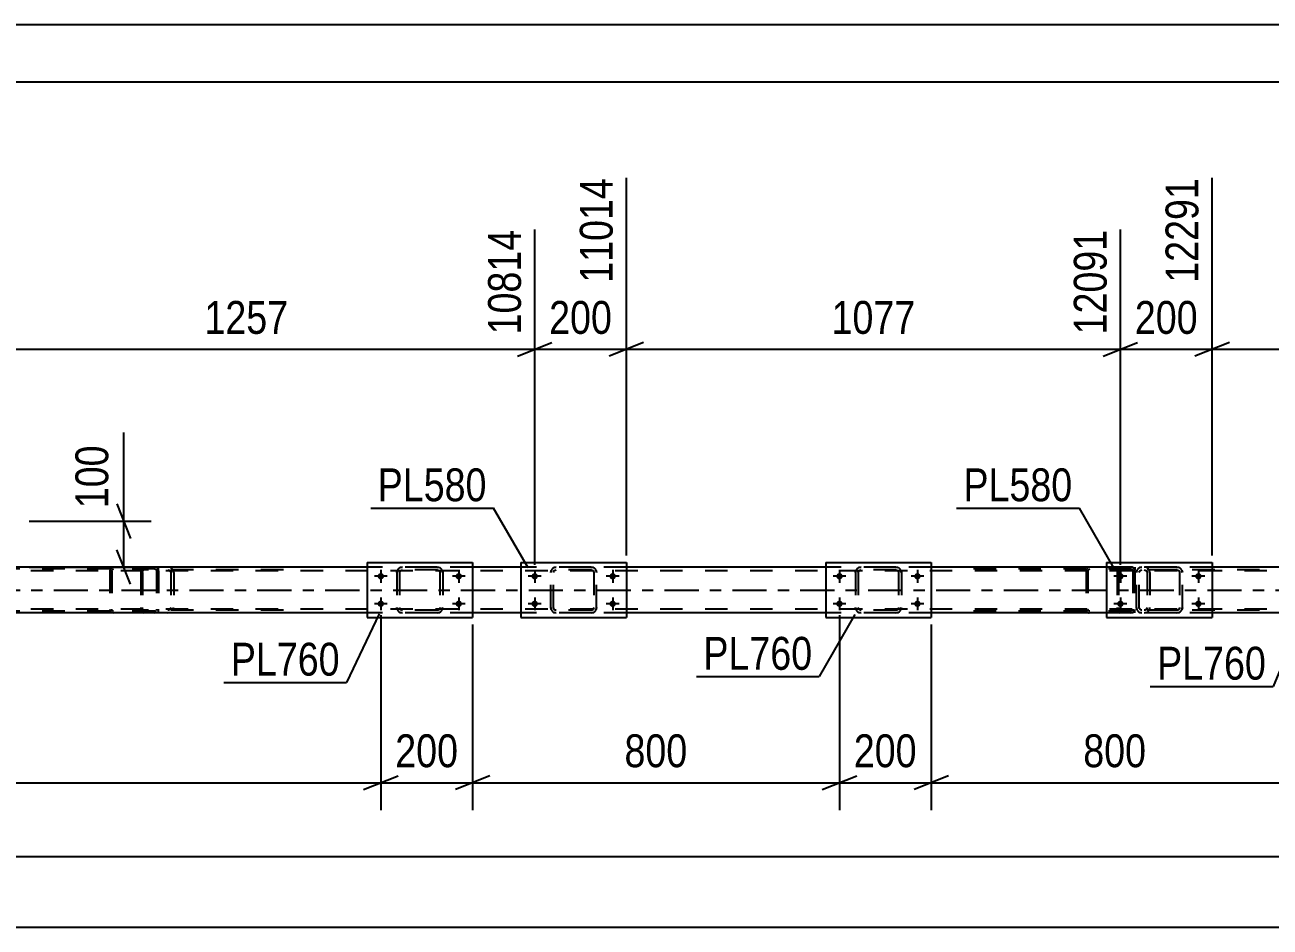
# Model space of a CAD drawing. Header units: millimetres. Extents: x -89 to 752, y -437 to 157.
# Drawn here: x 371.4 to 480, y 78.3 to 156.9 of the extents above; entities that cross this region are included whole.
import ezdxf

# ---------------------------------------------------------------- set-up
doc = ezdxf.new("R2010")
doc.units = ezdxf.units.MM
doc.linetypes.add('DXK_LINE_DOT2', pattern=[3.9198, 1.9599, -1.9599])
doc.linetypes.add('DXK_LINE_DOT3', pattern=[5.9187, 2.979, -0.9799, 0.9799, -0.9799])
doc.styles.add('Arial Narrow', font='ARIALN.TTF', dxfattribs={"height": 0.2})

# ---------------------------------------------------------------- blocks, each defined once
blk = doc.blocks.new('Unknown-318886155-1135')
at = {"color": 5, "linetype": 'Continuous'}
for p, q in [((752.1, 156.88), (-88.9, 156.88)), ((747.1, 151.88), (-83.9, 151.88))]:
    blk.add_line(p, q, dxfattribs=at)
blk = doc.blocks.new('Part-318886155-5231 - 5106')
at = {"color": 2, "linetype": 'Continuous'}
for p, q in [((441.26, 110.03), (441.26, 105.23)), ((441.26, 110.03), (450.46, 110.03)), ((450.46, 110.03), (450.46, 105.23)), ((441.26, 105.23), (450.46, 105.23))]:
    blk.add_line(p, q, dxfattribs=at)
blk = doc.blocks.new('Part-318886155-5280 - 5106')
at = {"color": 7, "linetype": 'DXK_LINE_DOT2'}
for p, q in [((466.69, 109.33), (466.67, 109.15)), ((466.67, 109.15), (466.67, 106.11)), ((466.75, 109.49), (466.69, 109.33)), ((466.84, 109.59), (466.75, 109.49)), ((466.8, 109.15), (466.81, 109.24)), ((466.8, 109.15), (466.8, 106.11)), ((466.81, 109.24), (466.84, 109.32)), ((466.94, 109.63), (466.84, 109.59)), ((466.84, 109.32), (466.89, 109.37)), ((466.89, 109.37), (466.94, 109.39)), ((479.1, 109.63), (466.94, 109.63)), ((479.1, 109.39), (466.94, 109.39)), ((468.22, 109.63), (468.22, 109.39)), ((469.22, 109.59), (469.03, 109.63)), ((469.03, 109.39), (469.13, 109.37)), ((469.13, 109.37), (469.21, 109.32)), ((469.21, 109.32), (469.26, 109.24)), ((469.26, 109.24), (469.28, 109.15)), ((469.28, 109.15), (469.28, 106.11)), ((469.5, 109.29), (469.49, 109.33)), ((469.53, 109.15), (469.5, 109.29)), ((469.53, 109.15), (469.53, 106.11)), ((466.67, 106.11), (466.69, 105.93)), ((466.69, 105.93), (466.75, 105.77)), ((466.75, 105.77), (466.84, 105.67)), ((466.81, 106.02), (466.8, 106.11)), ((466.84, 105.94), (466.81, 106.02)), ((466.89, 105.89), (466.84, 105.94)), ((466.84, 105.67), (466.94, 105.63)), ((466.94, 105.87), (466.89, 105.89)), ((479.1, 105.87), (466.94, 105.87)), ((479.1, 105.63), (466.94, 105.63)), ((468.22, 105.63), (468.22, 105.87)), ((469.13, 105.89), (469.03, 105.87)), ((469.03, 105.63), (469.22, 105.67)), ((469.21, 105.94), (469.13, 105.89)), ((469.26, 106.02), (469.21, 105.94)), ((469.28, 106.11), (469.26, 106.02)), ((469.49, 105.93), (469.52, 106.03)), ((469.52, 106.03), (469.53, 106.11))]:
    blk.add_line(p, q, dxfattribs=at)
for centre, start, end in [((469.04, 109.14), 23.8494, 68.8059), ((469.04, 106.13), 291.1941, 336.1506)]:
    blk.add_arc(centre, 0.492, start, end, dxfattribs=at)
blk = doc.blocks.new('Part-318886155-5271 - 5106')
at = {"color": 7, "linetype": 'DXK_LINE_DOT2'}
for p, q in [((468.36, 109.15), (468.4, 109.33)), ((468.4, 109.33), (468.36, 109.15)), ((468.36, 106.11), (468.36, 109.15)), ((468.6, 109.15), (468.62, 109.24)), ((468.6, 106.11), (468.6, 109.15)), ((468.62, 109.24), (468.67, 109.32)), ((468.66, 109.59), (468.84, 109.63)), ((468.84, 109.63), (468.66, 109.59)), ((468.67, 109.32), (468.75, 109.37)), ((468.75, 109.37), (468.84, 109.39)), ((471.88, 109.63), (468.84, 109.63)), ((471.88, 109.39), (468.84, 109.39)), ((471.88, 109.63), (472.07, 109.59)), ((472.07, 109.59), (471.88, 109.63)), ((471.88, 109.39), (471.97, 109.37)), ((471.97, 109.37), (472.05, 109.32)), ((472.05, 109.32), (472.1, 109.24)), ((472.1, 109.24), (472.12, 109.15)), ((472.12, 109.15), (472.12, 106.11)), ((472.33, 109.33), (472.36, 109.15)), ((472.36, 109.15), (472.33, 109.33)), ((472.36, 106.11), (472.36, 109.15)), ((468.4, 105.93), (468.36, 106.11)), ((468.36, 106.11), (468.4, 105.93)), ((468.62, 106.02), (468.6, 106.11)), ((468.67, 105.94), (468.62, 106.02)), ((468.84, 105.63), (468.66, 105.67)), ((468.66, 105.67), (468.84, 105.63)), ((468.75, 105.89), (468.67, 105.94)), ((468.84, 105.87), (468.75, 105.89)), ((471.88, 105.87), (468.84, 105.87)), ((471.88, 105.63), (468.84, 105.63)), ((471.97, 105.89), (471.88, 105.87)), ((472.07, 105.67), (471.88, 105.63)), ((471.88, 105.63), (472.07, 105.67)), ((472.05, 105.94), (471.97, 105.89)), ((472.1, 106.02), (472.05, 105.94)), ((472.12, 106.11), (472.1, 106.02)), ((472.36, 106.11), (472.33, 105.93)), ((472.33, 105.93), (472.36, 106.11))]:
    blk.add_line(p, q, dxfattribs=at)
at = {"color": 7, "linetype": 'DXK_LINE_DOT3'}
blk.add_line((470.36, 107.63), (470.36, 107.63), dxfattribs=at)
at = {"color": 7, "linetype": 'DXK_LINE_DOT2'}
for centre, start, end in [((468.84, 109.15), 112.5, 157.5), ((468.84, 109.15), 112.5, 157.5), ((471.88, 109.15), 22.5, 67.5), ((471.88, 109.15), 22.5, 67.5), ((468.84, 106.11), 202.5, 247.5), ((468.84, 106.11), 202.5, 247.5), ((471.88, 106.11), 292.5, 337.5), ((471.88, 106.11), 292.5, 337.5)]:
    blk.add_arc(centre, 0.48, start, end, dxfattribs=at)
blk = doc.blocks.new('Part-318886155-5272 - 5106')
at = {"color": 7, "linetype": 'DXK_LINE_DOT2'}
for p, q in [((417.28, 109.15), (417.32, 109.33)), ((417.32, 109.33), (417.28, 109.15)), ((417.28, 106.11), (417.28, 109.15)), ((417.52, 109.15), (417.54, 109.24)), ((417.52, 106.11), (417.52, 109.15)), ((417.54, 109.24), (417.59, 109.32)), ((417.58, 109.59), (417.76, 109.63)), ((417.76, 109.63), (417.58, 109.59)), ((417.59, 109.32), (417.67, 109.37)), ((417.67, 109.37), (417.76, 109.39)), ((420.8, 109.63), (417.76, 109.63)), ((420.8, 109.39), (417.76, 109.39)), ((420.8, 109.63), (420.98, 109.59)), ((420.98, 109.59), (420.8, 109.63)), ((420.8, 109.39), (420.89, 109.37)), ((420.89, 109.37), (420.97, 109.32)), ((420.97, 109.32), (421.02, 109.24)), ((421.02, 109.24), (421.04, 109.15)), ((421.04, 109.15), (421.04, 106.11)), ((421.24, 109.33), (421.28, 109.15)), ((421.28, 109.15), (421.24, 109.33)), ((421.28, 106.11), (421.28, 109.15)), ((417.32, 105.93), (417.28, 106.11)), ((417.28, 106.11), (417.32, 105.93)), ((417.54, 106.02), (417.52, 106.11)), ((417.59, 105.94), (417.54, 106.02)), ((417.76, 105.63), (417.58, 105.67)), ((417.58, 105.67), (417.76, 105.63)), ((417.67, 105.89), (417.59, 105.94)), ((417.76, 105.87), (417.67, 105.89)), ((420.8, 105.87), (417.76, 105.87)), ((420.8, 105.63), (417.76, 105.63)), ((420.89, 105.89), (420.8, 105.87)), ((420.98, 105.67), (420.8, 105.63)), ((420.8, 105.63), (420.98, 105.67)), ((420.97, 105.94), (420.89, 105.89)), ((421.02, 106.02), (420.97, 105.94)), ((421.04, 106.11), (421.02, 106.02)), ((421.28, 106.11), (421.24, 105.93)), ((421.24, 105.93), (421.28, 106.11))]:
    blk.add_line(p, q, dxfattribs=at)
at = {"color": 7, "linetype": 'DXK_LINE_DOT3'}
blk.add_line((419.28, 107.63), (419.28, 107.63), dxfattribs=at)
at = {"color": 7, "linetype": 'DXK_LINE_DOT2'}
for centre, start, end in [((417.76, 109.15), 112.5, 157.5), ((417.76, 109.15), 112.5, 157.5), ((420.8, 109.15), 22.5, 67.5), ((420.8, 109.15), 22.5, 67.5), ((417.76, 106.11), 202.5, 247.5), ((417.76, 106.11), 202.5, 247.5), ((420.8, 106.11), 292.5, 337.5), ((420.8, 106.11), 292.5, 337.5)]:
    blk.add_arc(centre, 0.48, start, end, dxfattribs=at)
blk = doc.blocks.new('Part-318886155-5293 - 5106')
at = {"color": 7, "linetype": 'DXK_LINE_DOT2'}
for p, q in [((382.74, 109.63), (367.41, 109.63)), ((382.74, 109.47), (367.41, 109.47)), ((378.85, 109.43), (378.82, 109.31)), ((378.82, 109.31), (378.82, 105.95)), ((378.99, 109.31), (379.01, 109.37)), ((378.99, 109.31), (378.99, 105.95)), ((379.01, 109.37), (379.04, 109.42)), ((379.16, 109.63), (379.03, 109.61)), ((379.04, 109.42), (379.1, 109.46)), ((379.1, 109.46), (379.16, 109.47)), ((382.87, 109.61), (382.74, 109.63)), ((382.74, 109.47), (382.81, 109.46)), ((382.81, 109.46), (382.83, 109.44)), ((382.83, 109.44), (382.86, 109.42)), ((382.86, 109.42), (382.9, 109.37)), ((382.9, 109.37), (382.91, 109.31)), ((382.91, 109.31), (382.91, 105.95)), ((383.08, 109.31), (383.06, 109.43)), ((383.08, 109.31), (383.08, 105.95)), ((382.74, 105.79), (367.41, 105.79)), ((382.74, 105.63), (367.41, 105.63)), ((378.82, 105.95), (378.85, 105.83)), ((379.01, 105.89), (378.99, 105.95)), ((379.04, 105.84), (379.01, 105.89)), ((379.03, 105.66), (379.16, 105.63)), ((379.1, 105.8), (379.04, 105.84)), ((379.16, 105.79), (379.1, 105.8)), ((382.74, 105.79), (382.81, 105.8)), ((382.74, 105.63), (382.87, 105.66)), ((382.81, 105.8), (382.83, 105.82)), ((382.83, 105.82), (382.86, 105.84)), ((382.9, 105.89), (382.86, 105.84)), ((382.91, 105.95), (382.9, 105.89)), ((383.06, 105.83), (383.08, 105.95))]:
    blk.add_line(p, q, dxfattribs=at)
for centre, start, end in [((379.15, 109.3), 110.7583, 155.68), ((382.75, 109.3), 24.32, 69.2417), ((379.15, 105.96), 204.32, 249.2417)]:
    blk.add_arc(centre, 0.331, start, end, dxfattribs=at)
blk = doc.blocks.new('Part-318886155-5294 - 5106')
at = {"color": 7, "linetype": 'DXK_LINE_DOT2'}
for p, q in [((467.87, 109.63), (452.55, 109.63)), ((467.87, 109.47), (452.55, 109.47)), ((463.98, 109.43), (463.96, 109.31)), ((463.96, 109.31), (463.96, 105.95)), ((464.13, 109.31), (464.14, 109.37)), ((464.13, 109.31), (464.13, 105.95)), ((464.14, 109.37), (464.18, 109.42)), ((464.3, 109.63), (464.17, 109.61)), ((464.18, 109.42), (464.23, 109.46)), ((464.23, 109.46), (464.3, 109.47)), ((468, 109.61), (467.87, 109.63)), ((467.87, 109.47), (467.94, 109.46)), ((467.94, 109.46), (468, 109.42)), ((468, 109.42), (468.03, 109.37)), ((468.03, 109.37), (468.04, 109.31)), ((468.04, 109.31), (468.04, 105.95)), ((468.22, 109.31), (468.19, 109.43)), ((468.22, 109.31), (468.22, 105.95)), ((467.87, 105.79), (452.55, 105.79)), ((467.87, 105.63), (452.55, 105.63)), ((463.96, 105.95), (463.98, 105.83)), ((464.14, 105.89), (464.13, 105.95)), ((464.18, 105.84), (464.14, 105.89)), ((464.17, 105.66), (464.3, 105.63)), ((464.23, 105.8), (464.18, 105.84)), ((464.3, 105.79), (464.23, 105.8)), ((467.94, 105.8), (467.87, 105.79)), ((467.87, 105.63), (468, 105.66)), ((468, 105.84), (467.94, 105.8)), ((468.03, 105.89), (468, 105.84)), ((468.04, 105.95), (468.03, 105.89)), ((468.19, 105.83), (468.22, 105.95))]:
    blk.add_line(p, q, dxfattribs=at)
for centre, start, end in [((464.29, 109.3), 110.7583, 155.68), ((467.89, 109.3), 24.32, 69.2417), ((464.29, 105.96), 204.32, 249.2417), ((467.89, 105.96), 290.7583, 335.68)]:
    blk.add_arc(centre, 0.331, start, end, dxfattribs=at)
blk = doc.blocks.new('Part-318886155-5307 - 5106')
at = {"color": 7, "linetype": 'DXK_LINE_DOT2'}
for p, q in [((381.55, 109.33), (381.53, 109.15)), ((381.53, 109.15), (381.53, 106.11)), ((381.61, 109.49), (381.55, 109.33)), ((381.7, 109.59), (381.61, 109.49)), ((381.67, 109.15), (381.68, 109.24)), ((381.67, 109.15), (381.67, 106.11)), ((381.68, 109.24), (381.71, 109.32)), ((381.8, 109.63), (381.7, 109.59)), ((381.71, 109.32), (381.75, 109.37)), ((381.75, 109.37), (381.8, 109.39)), ((393.96, 109.63), (381.8, 109.63)), ((393.96, 109.39), (381.8, 109.39)), ((383.08, 109.39), (383.08, 109.63)), ((384.09, 109.59), (383.9, 109.63)), ((383.9, 109.39), (383.99, 109.37)), ((383.99, 109.37), (384.07, 109.32)), ((384.07, 109.32), (384.13, 109.24)), ((384.13, 109.24), (384.15, 109.15)), ((384.15, 109.15), (384.15, 106.11)), ((384.38, 109.24), (384.36, 109.33)), ((384.4, 109.15), (384.38, 109.24)), ((384.4, 109.15), (384.4, 106.11)), ((381.53, 106.11), (381.55, 105.93)), ((381.55, 105.93), (381.61, 105.77)), ((381.61, 105.77), (381.7, 105.67)), ((381.68, 106.02), (381.67, 106.11)), ((381.71, 105.94), (381.68, 106.02)), ((381.7, 105.67), (381.8, 105.63)), ((381.75, 105.89), (381.71, 105.94)), ((381.8, 105.87), (381.75, 105.89)), ((393.96, 105.87), (381.8, 105.87)), ((393.96, 105.63), (381.8, 105.63)), ((383.08, 105.63), (383.08, 105.87)), ((383.99, 105.89), (383.9, 105.87)), ((383.9, 105.63), (384.09, 105.67)), ((384.07, 105.94), (383.99, 105.89)), ((384.13, 106.02), (384.07, 105.94)), ((384.15, 106.11), (384.13, 106.02)), ((384.36, 105.93), (384.38, 106.03)), ((384.38, 106.03), (384.4, 106.11))]:
    blk.add_line(p, q, dxfattribs=at)
blk.add_arc((383.91, 109.14), 0.492, 23.8494, 68.8059, dxfattribs=at)
blk = doc.blocks.new('Part-318886155-5341 - 5106')
at = {"color": 7, "linetype": 'DXK_LINE_DOT2'}
for p, q in [((403.86, 109.15), (403.89, 109.33)), ((403.89, 109.33), (403.86, 109.15)), ((403.86, 109.15), (403.86, 106.11)), ((404.1, 109.15), (404.12, 109.24)), ((404.1, 109.15), (404.1, 106.11)), ((404.12, 109.24), (404.17, 109.32)), ((404.15, 109.59), (404.34, 109.63)), ((404.34, 109.63), (404.15, 109.59)), ((404.17, 109.32), (404.25, 109.37)), ((404.25, 109.37), (404.34, 109.39)), ((407.38, 109.63), (404.34, 109.63)), ((407.38, 109.39), (404.34, 109.39)), ((407.38, 109.63), (407.56, 109.59)), ((407.56, 109.59), (407.38, 109.63)), ((407.38, 109.39), (407.47, 109.37)), ((407.47, 109.37), (407.55, 109.32)), ((407.55, 109.32), (407.6, 109.24)), ((407.6, 109.24), (407.62, 109.15)), ((407.62, 109.15), (407.62, 106.11)), ((407.82, 109.33), (407.86, 109.15)), ((407.86, 109.15), (407.82, 109.33)), ((407.86, 109.15), (407.86, 106.11)), ((403.89, 105.93), (403.86, 106.11)), ((403.86, 106.11), (403.89, 105.93)), ((404.12, 106.02), (404.1, 106.11)), ((404.17, 105.94), (404.12, 106.02)), ((404.34, 105.63), (404.15, 105.67)), ((404.15, 105.67), (404.34, 105.63)), ((404.25, 105.89), (404.17, 105.94)), ((404.34, 105.87), (404.25, 105.89)), ((407.38, 105.87), (404.34, 105.87)), ((407.38, 105.63), (404.34, 105.63)), ((407.47, 105.89), (407.38, 105.87)), ((407.56, 105.67), (407.38, 105.63)), ((407.38, 105.63), (407.56, 105.67)), ((407.55, 105.94), (407.47, 105.89)), ((407.6, 106.02), (407.55, 105.94)), ((407.62, 106.11), (407.6, 106.02)), ((407.86, 106.11), (407.82, 105.93)), ((407.82, 105.93), (407.86, 106.11))]:
    blk.add_line(p, q, dxfattribs=at)
at = {"color": 7, "linetype": 'DXK_LINE_DOT3'}
blk.add_line((405.86, 107.63), (405.86, 107.63), dxfattribs=at)
at = {"color": 7, "linetype": 'DXK_LINE_DOT2'}
for centre, start, end in [((404.34, 109.15), 112.5, 157.5), ((404.34, 109.15), 112.5, 157.5), ((407.38, 109.15), 22.5, 67.5), ((407.38, 109.15), 22.5, 67.5), ((404.34, 106.11), 202.5, 247.5), ((404.34, 106.11), 202.5, 247.5), ((407.38, 106.11), 292.5, 337.5), ((407.38, 106.11), 292.5, 337.5)]:
    blk.add_arc(centre, 0.48, start, end, dxfattribs=at)
blk = doc.blocks.new('Part-318886155-5346 - 5106')
at = {"color": 2, "linetype": 'Continuous'}
for p, q in [((401.26, 110.03), (401.26, 105.23)), ((401.26, 110.03), (410.46, 110.03)), ((410.46, 110.03), (410.46, 105.23)), ((401.26, 105.23), (410.46, 105.23))]:
    blk.add_line(p, q, dxfattribs=at)
blk = doc.blocks.new('Part-318886155-5347 - 5106')
at = {"color": 7, "linetype": 'DXK_LINE_DOT2'}
for p, q in [((443.86, 109.15), (443.89, 109.33)), ((443.89, 109.33), (443.86, 109.15)), ((443.86, 109.15), (443.86, 106.11)), ((444.1, 109.15), (444.11, 109.24)), ((444.1, 109.15), (444.1, 106.11)), ((444.11, 109.24), (444.17, 109.32)), ((444.15, 109.59), (444.34, 109.63)), ((444.34, 109.63), (444.15, 109.59)), ((444.17, 109.32), (444.24, 109.37)), ((444.24, 109.37), (444.34, 109.39)), ((447.38, 109.63), (444.34, 109.63)), ((447.38, 109.39), (444.34, 109.39)), ((447.38, 109.63), (447.56, 109.59)), ((447.56, 109.59), (447.38, 109.63)), ((447.38, 109.39), (447.47, 109.37)), ((447.47, 109.37), (447.54, 109.32)), ((447.54, 109.32), (447.6, 109.24)), ((447.6, 109.24), (447.62, 109.15)), ((447.62, 109.15), (447.62, 106.11)), ((447.82, 109.33), (447.86, 109.15)), ((447.86, 109.15), (447.82, 109.33)), ((447.86, 109.15), (447.86, 106.11)), ((443.89, 105.93), (443.86, 106.11)), ((443.86, 106.11), (443.89, 105.93)), ((444.11, 106.02), (444.1, 106.11)), ((444.17, 105.94), (444.11, 106.02)), ((444.34, 105.63), (444.15, 105.67)), ((444.15, 105.67), (444.34, 105.63)), ((444.24, 105.89), (444.17, 105.94)), ((444.34, 105.87), (444.24, 105.89)), ((447.38, 105.87), (444.34, 105.87)), ((447.38, 105.63), (444.34, 105.63)), ((447.47, 105.89), (447.38, 105.87)), ((447.56, 105.67), (447.38, 105.63)), ((447.38, 105.63), (447.56, 105.67)), ((447.54, 105.94), (447.47, 105.89)), ((447.6, 106.02), (447.54, 105.94)), ((447.62, 106.11), (447.6, 106.02)), ((447.86, 106.11), (447.82, 105.93)), ((447.82, 105.93), (447.86, 106.11))]:
    blk.add_line(p, q, dxfattribs=at)
at = {"color": 7, "linetype": 'DXK_LINE_DOT3'}
blk.add_line((445.86, 107.63), (445.86, 107.63), dxfattribs=at)
at = {"color": 7, "linetype": 'DXK_LINE_DOT2'}
for centre, start, end in [((444.34, 109.15), 112.5, 157.5), ((444.34, 109.15), 112.5, 157.5), ((447.38, 109.15), 22.5, 67.5), ((447.38, 109.15), 22.5, 67.5), ((444.34, 106.11), 202.5, 247.5), ((444.34, 106.11), 202.5, 247.5), ((447.38, 106.11), 292.5, 337.5), ((447.38, 106.11), 292.5, 337.5)]:
    blk.add_arc(centre, 0.48, start, end, dxfattribs=at)
blk = doc.blocks.new('Part-318886155-5352 - 5106')
at = {"color": 2, "linetype": 'Continuous'}
for p, q in [((414.68, 110.03), (414.68, 105.23)), ((414.68, 110.03), (423.88, 110.03)), ((423.88, 110.03), (423.88, 105.23)), ((414.68, 105.23), (423.88, 105.23))]:
    blk.add_line(p, q, dxfattribs=at)
blk = doc.blocks.new('Part-318886155-5358 - 5106')
at = {"color": 2, "linetype": 'Continuous'}
for p, q in [((465.76, 110.03), (465.76, 105.23)), ((465.76, 110.03), (474.96, 110.03)), ((474.96, 110.03), (474.96, 105.23)), ((465.76, 105.23), (474.96, 105.23))]:
    blk.add_line(p, q, dxfattribs=at)
blk = doc.blocks.new('Bolt-318886155-5410 - 5106')
at = {"linetype": 'Continuous'}
for points in [[(402.46, 108.55, -1), (402.46, 109.11, -1)], [(409.26, 108.55, -1), (409.26, 109.11, -1)], [(402.46, 106.15, -1), (402.46, 106.71, -1)], [(409.26, 106.15, -1), (409.26, 106.71, -1)]]:
    blk.add_hatch(color=1, dxfattribs=at).paths.add_polyline_path(points)
at = {"color": 1, "linetype": 'Continuous'}
for p, q in [((403.02, 108.83), (401.9, 108.83)), ((402.46, 109.39), (402.46, 108.27)), ((409.82, 108.83), (408.7, 108.83)), ((409.26, 109.39), (409.26, 108.27)), ((403.02, 106.43), (401.9, 106.43)), ((402.46, 106.99), (402.46, 105.87)), ((409.82, 106.43), (408.7, 106.43)), ((409.26, 106.99), (409.26, 105.87))]:
    blk.add_line(p, q, dxfattribs=at)
blk = doc.blocks.new('Bolt-318886155-5411 - 5106')
at = {"linetype": 'Continuous'}
for points in [[(415.88, 108.55, -1), (415.88, 109.11, -1)], [(422.68, 108.55, -1), (422.68, 109.11, -1)], [(415.88, 106.15, -1), (415.88, 106.71, -1)], [(422.68, 106.15, -1), (422.68, 106.71, -1)]]:
    blk.add_hatch(color=1, dxfattribs=at).paths.add_polyline_path(points)
at = {"color": 1, "linetype": 'Continuous'}
for p, q in [((416.44, 108.83), (415.32, 108.83)), ((415.88, 109.39), (415.88, 108.27)), ((423.24, 108.83), (422.12, 108.83)), ((422.68, 109.39), (422.68, 108.27)), ((416.44, 106.43), (415.32, 106.43)), ((415.88, 106.99), (415.88, 105.87)), ((423.24, 106.43), (422.12, 106.43)), ((422.68, 106.99), (422.68, 105.87))]:
    blk.add_line(p, q, dxfattribs=at)
blk = doc.blocks.new('Bolt-318886155-5412 - 5106')
at = {"linetype": 'Continuous'}
for points in [[(442.46, 108.55, -1), (442.46, 109.11, -1)], [(449.26, 108.55, -1), (449.26, 109.11, -1)], [(442.46, 106.15, -1), (442.46, 106.71, -1)], [(449.26, 106.15, -1), (449.26, 106.71, -1)]]:
    blk.add_hatch(color=1, dxfattribs=at).paths.add_polyline_path(points)
at = {"color": 1, "linetype": 'Continuous'}
for p, q in [((443.02, 108.83), (441.9, 108.83)), ((442.46, 109.39), (442.46, 108.27)), ((449.82, 108.83), (448.7, 108.83)), ((449.26, 109.39), (449.26, 108.27)), ((443.02, 106.43), (441.9, 106.43)), ((442.46, 106.99), (442.46, 105.87)), ((449.82, 106.43), (448.7, 106.43)), ((449.26, 106.99), (449.26, 105.87))]:
    blk.add_line(p, q, dxfattribs=at)
blk = doc.blocks.new('Bolt-318886155-5413 - 5106')
at = {"linetype": 'Continuous'}
for points in [[(466.96, 108.55, -1), (466.96, 109.11, -1)], [(473.76, 108.55, -1), (473.76, 109.11, -1)], [(466.96, 106.15, -1), (466.96, 106.71, -1)], [(473.76, 106.15, -1), (473.76, 106.71, -1)]]:
    blk.add_hatch(color=1, dxfattribs=at).paths.add_polyline_path(points)
at = {"color": 1, "linetype": 'Continuous'}
for p, q in [((467.52, 108.83), (466.4, 108.83)), ((466.96, 109.39), (466.96, 108.27)), ((474.32, 108.83), (473.2, 108.83)), ((473.76, 109.39), (473.76, 108.27)), ((467.52, 106.43), (466.4, 106.43)), ((466.96, 106.99), (466.96, 105.87)), ((474.32, 106.43), (473.2, 106.43)), ((473.76, 106.99), (473.76, 105.87))]:
    blk.add_line(p, q, dxfattribs=at)
blk = doc.blocks.new('Part-318886155-5453 - 5106')
at = {"color": 7, "linetype": 'DXK_LINE_DOT2'}
for p, q in [((660.05, 109.31), (-16.7, 109.31)), ((410.46, 109.63), (401.26, 109.63)), ((423.88, 109.63), (414.68, 109.63)), ((450.46, 109.63), (441.26, 109.63)), ((474.96, 109.63), (465.76, 109.63)), ((660.05, 105.95), (-16.7, 105.95)), ((410.46, 105.63), (401.26, 105.63)), ((423.88, 105.63), (414.68, 105.63)), ((450.46, 105.63), (441.26, 105.63)), ((474.96, 105.63), (465.76, 105.63))]:
    blk.add_line(p, q, dxfattribs=at)
at = {"color": 2, "linetype": 'Continuous'}
for p, q in [((401.26, 109.63), (370.8, 109.63)), ((414.68, 109.63), (410.46, 109.63)), ((441.26, 109.63), (423.88, 109.63)), ((465.76, 109.63), (450.46, 109.63)), ((481.26, 109.63), (474.96, 109.63)), ((401.26, 105.63), (370.57, 105.63)), ((414.68, 105.63), (410.46, 105.63)), ((441.26, 105.63), (423.88, 105.63)), ((465.76, 105.63), (450.46, 105.63)), ((481.26, 105.63), (474.96, 105.63))]:
    blk.add_line(p, q, dxfattribs=at)
at = {"color": 7, "linetype": 'DXK_LINE_DOT3'}
blk.add_line((-16.7, 107.63), (660.05, 107.63), dxfattribs=at)
blk = doc.blocks.new('StraightDimension-318886155-5507 - 5106')
at = {"color": 7, "linetype": 'Continuous'}
blk.add_line((-16.7, 84.4), (698.69, 84.4), dxfattribs=at)
blk = doc.blocks.new('StraightDimension-318886155-18560 - 5106')
at = {"color": 7, "linetype": 'Continuous'}
for p, q in [((474.96, 110.63), (474.96, 143.55)), ((540.84, 109.83), (540.84, 139.05)), ((476.46, 129.21), (473.46, 128.01)), ((474.96, 128.61), (540.84, 128.61)), ((539.34, 128.01), (542.34, 129.21))]:
    blk.add_line(p, q, dxfattribs=at)
at = {"color": 0}
blk.add_wipeout([(512.16, 129.36), (512.16, 133.56), (503.64, 133.56), (503.64, 129.36)], dxfattribs=at)
at = {"color": 3, "style": 'Arial Narrow'}
blk.add_text('1647', height=2.863, dxfattribs=at).set_placement((504.24, 129.96))
at = {"color": 0, "linetype": 'Continuous'}
blk.add_wipeout([(540.24, 139.65), (536.04, 139.65), (536.04, 129.31), (540.24, 129.31)], dxfattribs=at)
at = {"color": 3, "linetype": 'Continuous', "style": 'Arial Narrow'}
blk.add_text('13938', height=2.863, rotation=90.0002, dxfattribs=at).set_placement((539.64, 129.91))
blk = doc.blocks.new('StraightDimension-318886155-5806 - 5106')
at = {"color": 7, "linetype": 'Continuous'}
for p, q in [((442.46, 105.43), (442.46, 88.44)), ((450.46, 104.63), (450.46, 88.44)), ((440.96, 90.24), (443.96, 91.44)), ((451.96, 91.44), (448.96, 90.24)), ((442.46, 90.84), (450.46, 90.84))]:
    blk.add_line(p, q, dxfattribs=at)
at = {"color": 0}
blk.add_wipeout([(449.8, 91.59), (449.8, 95.79), (443.11, 95.79), (443.11, 91.59)], dxfattribs=at)
at = {"color": 3, "style": 'Arial Narrow'}
blk.add_text('200', height=2.863, dxfattribs=at).set_placement((443.71, 92.19))
blk = doc.blocks.new('StraightDimension-318886155-18562 - 5106')
at = {"color": 7, "linetype": 'Continuous'}
for p, q in [((423.88, 110.63), (423.88, 143.55)), ((466.96, 109.83), (466.96, 139.05)), ((425.38, 129.21), (422.38, 128.01)), ((423.88, 128.61), (466.96, 128.61)), ((465.46, 128.01), (468.46, 129.21))]:
    blk.add_line(p, q, dxfattribs=at)
at = {"color": 0}
blk.add_wipeout([(449.68, 129.36), (449.68, 133.56), (441.17, 133.56), (441.17, 129.36)], dxfattribs=at)
at = {"color": 3, "style": 'Arial Narrow'}
blk.add_text('1077', height=2.863, dxfattribs=at).set_placement((441.77, 129.96))
at = {"color": 0, "linetype": 'Continuous'}
blk.add_wipeout([(466.36, 139.65), (462.16, 139.65), (462.16, 129.31), (466.36, 129.31)], dxfattribs=at)
at = {"color": 3, "linetype": 'Continuous', "style": 'Arial Narrow'}
blk.add_text('12091', height=2.863, rotation=90.0002, dxfattribs=at).set_placement((465.76, 129.91))
blk = doc.blocks.new('StraightDimension-318886155-5528 - 5106')
at = {"color": 7, "linetype": 'Continuous'}
blk.add_line((-17.34, 78.25), (699.33, 78.25), dxfattribs=at)
blk = doc.blocks.new('StraightDimension-318886155-18561 - 5106')
at = {"color": 7, "linetype": 'Continuous'}
for p, q in [((474.96, 110.63), (474.96, 143.55)), ((466.96, 109.83), (466.96, 139.05)), ((465.46, 128.01), (468.46, 129.21)), ((466.96, 128.61), (474.96, 128.61)), ((476.46, 129.21), (473.46, 128.01))]:
    blk.add_line(p, q, dxfattribs=at)
at = {"color": 0}
blk.add_wipeout([(474.3, 129.36), (474.3, 133.56), (467.62, 133.56), (467.62, 129.36)], dxfattribs=at)
at = {"color": 3, "style": 'Arial Narrow'}
blk.add_text('200', height=2.863, dxfattribs=at).set_placement((468.22, 129.96))
at = {"color": 0, "linetype": 'Continuous'}
blk.add_wipeout([(474.36, 144.15), (470.16, 144.15), (470.16, 133.81), (474.36, 133.81)], dxfattribs=at)
at = {"color": 3, "linetype": 'Continuous', "style": 'Arial Narrow'}
blk.add_text('12291', height=2.863, rotation=90.0002, dxfattribs=at).set_placement((473.76, 134.41))
blk = doc.blocks.new('StraightDimension-318886155-5761 - 5106')
at = {"color": 7, "linetype": 'Continuous'}
for p, q in [((402.46, 105.43), (402.46, 88.44)), ((330.51, 104.63), (330.51, 88.44)), ((332.01, 91.44), (329.01, 90.24)), ((400.96, 90.24), (403.96, 91.44)), ((330.51, 90.84), (402.46, 90.84))]:
    blk.add_line(p, q, dxfattribs=at)
at = {"color": 0}
blk.add_wipeout([(370.74, 91.59), (370.74, 95.79), (362.23, 95.79), (362.23, 91.59)], dxfattribs=at)
at = {"color": 3, "style": 'Arial Narrow'}
blk.add_text('1799', height=2.863, dxfattribs=at).set_placement((362.83, 92.19))
blk = doc.blocks.new('StraightDimension-318886155-5776 - 5106')
at = {"color": 7, "linetype": 'Continuous'}
for p, q in [((402.46, 105.43), (402.46, 88.44)), ((410.46, 104.63), (410.46, 88.44)), ((400.96, 90.24), (403.96, 91.44)), ((411.96, 91.44), (408.96, 90.24)), ((402.46, 90.84), (410.46, 90.84))]:
    blk.add_line(p, q, dxfattribs=at)
at = {"color": 0}
blk.add_wipeout([(409.8, 91.59), (409.8, 95.79), (403.12, 95.79), (403.12, 91.59)], dxfattribs=at)
at = {"color": 3, "style": 'Arial Narrow'}
blk.add_text('200', height=2.863, dxfattribs=at).set_placement((403.72, 92.19))
blk = doc.blocks.new('StraightDimension-318886155-5791 - 5106')
at = {"color": 7, "linetype": 'Continuous'}
for p, q in [((442.46, 105.43), (442.46, 88.44)), ((410.46, 104.63), (410.46, 88.44)), ((411.96, 91.44), (408.96, 90.24)), ((440.96, 90.24), (443.96, 91.44)), ((410.46, 90.84), (442.46, 90.84))]:
    blk.add_line(p, q, dxfattribs=at)
at = {"color": 0}
blk.add_wipeout([(429.8, 91.59), (429.8, 95.79), (423.11, 95.79), (423.11, 91.59)], dxfattribs=at)
at = {"color": 3, "style": 'Arial Narrow'}
blk.add_text('800', height=2.863, dxfattribs=at).set_placement((423.71, 92.19))
blk = doc.blocks.new('StraightDimension-318886155-5821 - 5106')
at = {"color": 7, "linetype": 'Continuous'}
for p, q in [((482.46, 105.43), (482.46, 88.44)), ((450.46, 104.63), (450.46, 88.44)), ((451.96, 91.44), (448.96, 90.24)), ((480.96, 90.24), (483.96, 91.44)), ((450.46, 90.84), (482.46, 90.84))]:
    blk.add_line(p, q, dxfattribs=at)
at = {"color": 0}
blk.add_wipeout([(469.8, 91.59), (469.8, 95.79), (463.12, 95.79), (463.12, 91.59)], dxfattribs=at)
at = {"color": 3, "style": 'Arial Narrow'}
blk.add_text('800', height=2.863, dxfattribs=at).set_placement((463.72, 92.19))
blk = doc.blocks.new('StraightDimension-318886155-18516 - 5106')
at = {"color": 7, "linetype": 'Continuous'}
for p, q in [((380.04, 113.63), (380.04, 121.37)), ((380.04, 113.63), (380.04, 121.37)), ((379.44, 115.13), (380.64, 112.13)), ((371.8, 113.63), (382.44, 113.63)), ((380.04, 109.63), (380.04, 113.63)), ((380.64, 108.13), (379.44, 111.13)), ((371.8, 109.63), (382.44, 109.63))]:
    blk.add_line(p, q, dxfattribs=at)
at = {"color": 0}
blk.add_wipeout([(379.29, 120.84), (375.09, 120.84), (375.09, 114.16), (379.29, 114.16)], dxfattribs=at)
at = {"color": 3, "style": 'Arial Narrow'}
blk.add_text('100', height=2.863, rotation=90.0002, dxfattribs=at).set_placement((378.69, 114.76))
blk = doc.blocks.new('StraightDimension-318886155-18563 - 5106')
at = {"color": 7, "linetype": 'Continuous'}
for p, q in [((423.88, 110.63), (423.88, 143.55)), ((415.88, 109.83), (415.88, 139.05)), ((414.38, 128.01), (417.38, 129.21)), ((415.88, 128.61), (423.88, 128.61)), ((425.38, 129.21), (422.38, 128.01))]:
    blk.add_line(p, q, dxfattribs=at)
at = {"color": 0}
blk.add_wipeout([(423.22, 129.36), (423.22, 133.56), (416.54, 133.56), (416.54, 129.36)], dxfattribs=at)
at = {"color": 3, "style": 'Arial Narrow'}
blk.add_text('200', height=2.863, dxfattribs=at).set_placement((417.14, 129.96))
at = {"color": 0, "linetype": 'Continuous'}
blk.add_wipeout([(423.28, 144.15), (419.08, 144.15), (419.08, 133.81), (423.28, 133.81)], dxfattribs=at)
at = {"color": 3, "linetype": 'Continuous', "style": 'Arial Narrow'}
blk.add_text('11014', height=2.863, rotation=90.0002, dxfattribs=at).set_placement((422.68, 134.41))
blk = doc.blocks.new('StraightDimension-318886155-18564 - 5106')
at = {"color": 7, "linetype": 'Continuous'}
for p, q in [((415.88, 109.83), (415.88, 139.05)), ((365.6, 113.44), (365.6, 137.22)), ((367.1, 129.21), (364.1, 128.01)), ((365.6, 128.61), (415.88, 128.61)), ((414.38, 128.01), (417.38, 129.21))]:
    blk.add_line(p, q, dxfattribs=at)
at = {"color": 0}
blk.add_wipeout([(395, 129.36), (395, 133.56), (386.48, 133.56), (386.48, 129.36)], dxfattribs=at)
at = {"color": 3, "style": 'Arial Narrow'}
blk.add_text('1257', height=2.863, dxfattribs=at).set_placement((387.08, 129.96))
at = {"color": 0, "linetype": 'Continuous'}
blk.add_wipeout([(415.28, 139.65), (411.08, 139.65), (411.08, 129.31), (415.28, 129.31)], dxfattribs=at)
at = {"color": 3, "linetype": 'Continuous', "style": 'Arial Narrow'}
blk.add_text('10814', height=2.863, rotation=90.0002, dxfattribs=at).set_placement((414.68, 129.91))
blk = doc.blocks.new('Mark-318886155-5222 - 5106')
at = {"color": 30, "linetype": 'Continuous'}
for p in [(482.93, 105.64), (469.56, 99.22)]:
    blk.add_line(p, (480.27, 99.22), dxfattribs=at)
at = {"color": 0}
blk.add_wipeout([(479.67, 99.82), (479.67, 102.82), (470.16, 102.82), (470.16, 99.82)], dxfattribs=at)
blk.add_wipeout([(479.67, 99.82), (479.67, 102.82), (470.16, 102.82), (470.16, 99.82)], dxfattribs=at)
at = {"color": 3, "style": 'Arial Narrow'}
blk.add_text('PL760', height=2.863, dxfattribs=at).set_placement((470.16, 99.82))
blk = doc.blocks.new('Mark-318886155-5227 - 5106')
at = {"color": 30, "linetype": 'Continuous'}
for p in [(443.79, 105.49), (429.99, 100.08)]:
    blk.add_line(p, (440.69, 100.08), dxfattribs=at)
at = {"color": 0}
blk.add_wipeout([(440.09, 100.68), (440.09, 103.68), (430.59, 103.68), (430.59, 100.68)], dxfattribs=at)
blk.add_wipeout([(440.09, 100.68), (440.09, 103.68), (430.59, 103.68), (430.59, 100.68)], dxfattribs=at)
at = {"color": 3, "style": 'Arial Narrow'}
blk.add_text('PL760', height=2.863, dxfattribs=at).set_placement((430.59, 100.68))
blk = doc.blocks.new('Mark-318886155-5342 - 5106')
at = {"color": 30, "linetype": 'Continuous'}
for p in [(402.31, 105.57), (388.78, 99.57)]:
    blk.add_line(p, (399.48, 99.57), dxfattribs=at)
at = {"color": 0}
blk.add_wipeout([(398.88, 100.17), (398.88, 103.17), (389.38, 103.17), (389.38, 100.17)], dxfattribs=at)
blk.add_wipeout([(398.88, 100.17), (398.88, 103.17), (389.38, 103.17), (389.38, 100.17)], dxfattribs=at)
at = {"color": 3, "style": 'Arial Narrow'}
blk.add_text('PL760', height=2.863, dxfattribs=at).set_placement((389.38, 100.17))
blk = doc.blocks.new('Mark-318886155-5348 - 5106')
at = {"color": 30, "linetype": 'Continuous'}
for p in [(401.59, 114.77), (415.3, 109.57)]:
    blk.add_line(p, (412.3, 114.77), dxfattribs=at)
at = {"color": 0}
blk.add_wipeout([(411.7, 115.37), (411.7, 118.37), (402.19, 118.37), (402.19, 115.37)], dxfattribs=at)
blk.add_wipeout([(411.7, 115.37), (411.7, 118.37), (402.19, 118.37), (402.19, 115.37)], dxfattribs=at)
at = {"color": 3, "style": 'Arial Narrow'}
blk.add_text('PL580', height=2.863, dxfattribs=at).set_placement((402.19, 115.37))
blk = doc.blocks.new('Mark-318886155-5354 - 5106')
at = {"color": 30, "linetype": 'Continuous'}
for p in [(452.67, 114.77), (466.38, 109.57)]:
    blk.add_line(p, (463.38, 114.77), dxfattribs=at)
at = {"color": 0}
blk.add_wipeout([(462.78, 115.37), (462.78, 118.37), (453.27, 118.37), (453.27, 115.37)], dxfattribs=at)
blk.add_wipeout([(462.78, 115.37), (462.78, 118.37), (453.27, 118.37), (453.27, 115.37)], dxfattribs=at)
at = {"color": 3, "style": 'Arial Narrow'}
blk.add_text('PL580', height=2.863, dxfattribs=at).set_placement((453.27, 115.37))

msp = doc.modelspace()

# ---------------------------------------------------------------- block references
for name in ['Unknown-318886155-1135', 'Part-318886155-5453 - 5106', 'Part-318886155-5346 - 5106', 'Part-318886155-5352 - 5106', 'Part-318886155-5231 - 5106', 'Part-318886155-5358 - 5106', 'Part-318886155-5293 - 5106', 'Part-318886155-5307 - 5106', 'Bolt-318886155-5410 - 5106', 'Part-318886155-5341 - 5106', 'Bolt-318886155-5411 - 5106', 'Part-318886155-5272 - 5106', 'Bolt-318886155-5412 - 5106', 'Part-318886155-5347 - 5106', 'Part-318886155-5294 - 5106', 'Bolt-318886155-5413 - 5106', 'Part-318886155-5280 - 5106', 'Part-318886155-5271 - 5106']:
    msp.add_blockref(name, (0, 0))

# ---------------------------------------------------------------- next in the draw order: block references
for name in ['StraightDimension-318886155-18562 - 5106', 'StraightDimension-318886155-18560 - 5106', 'StraightDimension-318886155-18516 - 5106', 'StraightDimension-318886155-5507 - 5106']:
    msp.add_blockref(name, (0, 0))

# ---------------------------------------------------------------- next in the draw order: block references
for name in ['StraightDimension-318886155-18563 - 5106', 'StraightDimension-318886155-18561 - 5106', 'StraightDimension-318886155-5806 - 5106']:
    msp.add_blockref(name, (0, 0))

# ---------------------------------------------------------------- next in the draw order: block references
for name in ['StraightDimension-318886155-18564 - 5106', 'Mark-318886155-5354 - 5106', 'StraightDimension-318886155-5528 - 5106']:
    msp.add_blockref(name, (0, 0))

# ---------------------------------------------------------------- next in the draw order: block references
for name in ['Mark-318886155-5348 - 5106', 'StraightDimension-318886155-5761 - 5106', 'StraightDimension-318886155-5821 - 5106']:
    msp.add_blockref(name, (0, 0))

# ---------------------------------------------------------------- next in the draw order: block references
for name in ['StraightDimension-318886155-5776 - 5106', 'Mark-318886155-5222 - 5106']:
    msp.add_blockref(name, (0, 0))

# ---------------------------------------------------------------- next in the draw order: block references
for name in ['Mark-318886155-5342 - 5106', 'StraightDimension-318886155-5791 - 5106']:
    msp.add_blockref(name, (0, 0))

# ---------------------------------------------------------------- next in the draw order: block references
msp.add_blockref('Mark-318886155-5227 - 5106', (0, 0))

doc.saveas('drawing.dxf')
